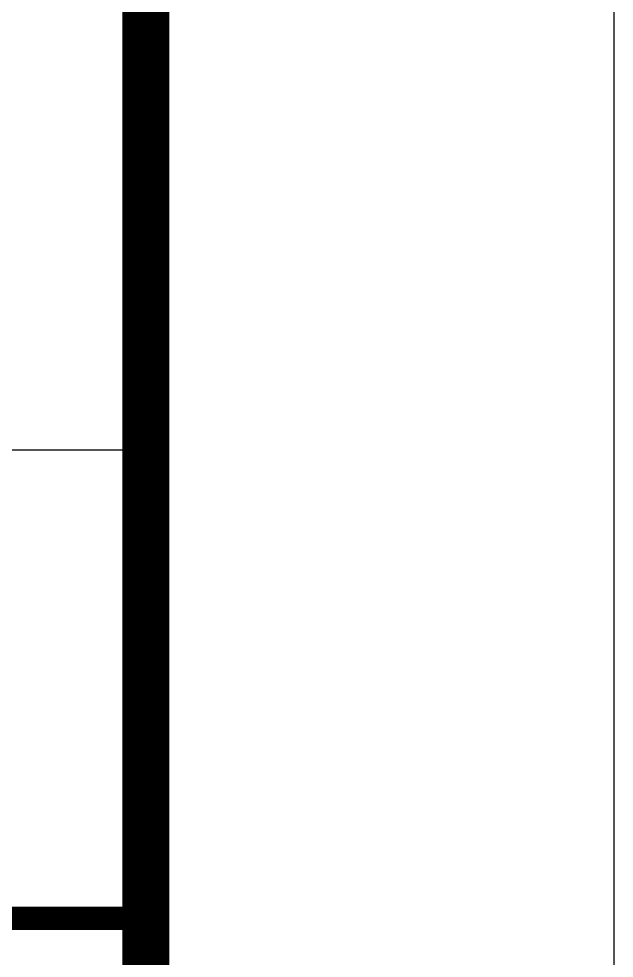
# Model space of a CAD drawing. Extents: x -417156 to 1571408, y 205758 to 1045562.
# Drawn here: x 1568866 to 1571408, y 780786 to 784795 of the extents above; entities that cross this region are included whole.
import ezdxf

# ---------------------------------------------------------------- set-up
doc = ezdxf.new("R2010")
doc.units = 0
doc.header["$LTSCALE"] = 1000
doc.header["$MEASUREMENT"] = 0
doc.layers.add('PP-PM-TK', color=7, linetype='CONTINUOUS')
doc.layers.add('PUB_TITLE', color=4, linetype='CONTINUOUS')

msp = doc.modelspace()

# ---------------------------------------------------------------- linework, layer by layer
at = {"layer": 'PP-PM-TK', "color": 4, "const_width": 40}
msp.add_lwpolyline([(1558408.4, 780956.2), (1569408.4, 780956.2)], dxfattribs=at)
at = {"layer": 'PUB_TITLE', "color": 4}
for p, q in [((1558408.4, 782956.2), (1569408.4, 782956.2)), ((1558408.4, 780956.2), (1569408.4, 780956.2))]:
    msp.add_line(p, q, dxfattribs=at)
at = {"layer": 'PUB_TITLE'}
msp.add_lwpolyline([(1403208.4, 746428), (1571408.4, 746428), (1571408.4, 865228), (1403208.4, 865228)], close=True, dxfattribs=at)
at = {"layer": 'PUB_TITLE', "const_width": 200}
msp.add_lwpolyline([(1408208.4, 748428), (1569408.4, 748428), (1569408.4, 863228), (1408208.4, 863228)], close=True, dxfattribs=at)
at = {"layer": 'PUB_TITLE', "color": 4, "const_width": 100}
msp.add_lwpolyline([(1558408.4, 780956.2), (1569408.4, 780956.2)], dxfattribs=at)

doc.saveas('drawing.dxf')
